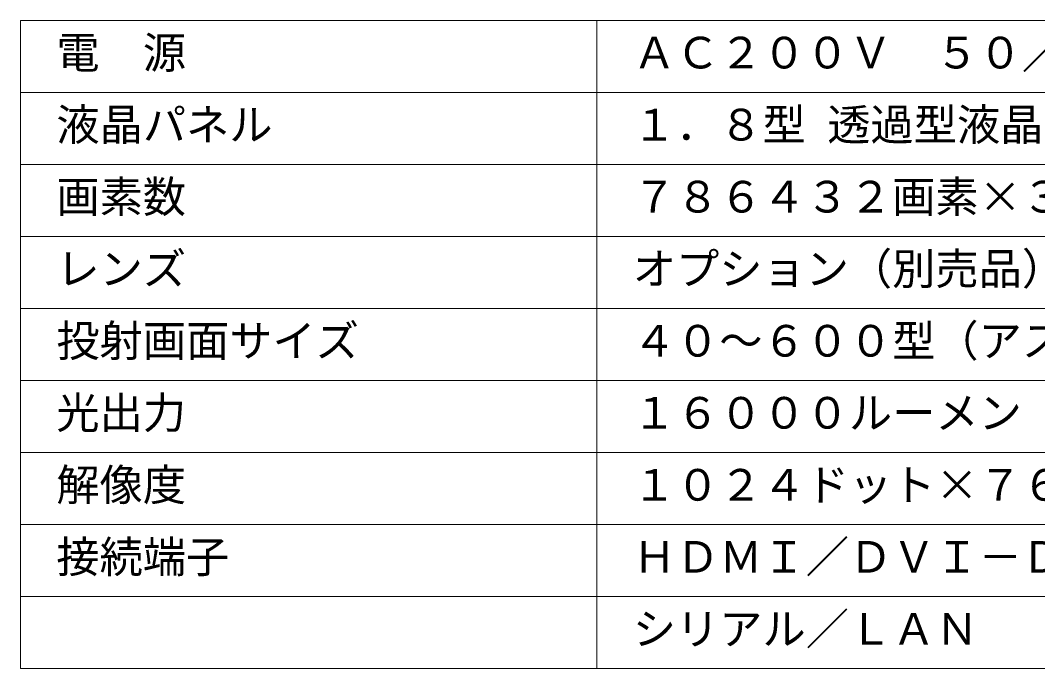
# Model space of a CAD drawing. Units: millimetres, scale not verified. Extents: x -63 to 62, y -57 to 57.
# Drawn here: x -62.5 to 8.1, y -56.5 to -11.5 of the extents above; entities that cross this region are included whole.
import ezdxf
from ezdxf.enums import TextEntityAlignment as Align

# ---------------------------------------------------------------- set-up
doc = ezdxf.new("R2010")
doc.units = ezdxf.units.MM
doc.header["$LTSCALE"] = 0.125
doc.layers.add('0-2_WAKU', color=1, linetype='Continuous', lineweight=18)
doc.layers.add('0-3_MOJI1', color=7, linetype='Continuous')
doc.styles.add('ＭＳ ゴシック', font='')
doc.styles.get('ＭＳ ゴシック').set_extended_font_data('MS Gothic')

msp = doc.modelspace()

# ---------------------------------------------------------------- linework, layer by layer
at = {"layer": '0-2_WAKU', "color": 4}
for p, q in [((-62.5184, -11.5239), (-62.5184, -56.5239)), ((-62.5184, -11.5239), (62.4816, -11.5239)), ((-22.5184, -11.5239), (-22.5184, -56.5239)), ((62.4816, -56.5239), (-62.5184, -56.5239))]:
    msp.add_line(p, q, dxfattribs=at)
at = {"layer": '0-2_WAKU'}
for p, q in [((-62.5184, -16.5239), (62.4816, -16.5239)), ((-62.5184, -21.5239), (62.4816, -21.5239)), ((-62.5184, -26.5239), (62.4816, -26.5239)), ((-62.5184, -31.5239), (62.4816, -31.5239)), ((-62.5184, -36.5239), (62.4816, -36.5239)), ((-62.5184, -41.5239), (62.4816, -41.5239)), ((-62.5184, -46.5239), (62.4816, -46.5239)), ((-62.5184, -51.5239), (62.4816, -51.5239))]:
    msp.add_line(p, q, dxfattribs=at)

# ---------------------------------------------------------------- texts
at = {"layer": '0-3_MOJI1', "style": 'ＭＳ ゴシック'}
for s, p in [('電\u3000源', (-60.0184, -15.5239)), ('ＡＣ２００Ｖ\u3000５０／６０Ｈｚ\u3000（単相３線式）', (-20.0184, -15.5239)), ('液晶パネル', (-60.0184, -20.5239)), ('１．８型 透過型液晶パネル ３原色方式', (-20.0184, -20.5239)), ('画素数', (-60.0184, -25.5239)), ('７８６４３２画素×３枚', (-20.0184, -25.5239)), ('レンズ', (-60.0184, -30.5239)), ('オプション（別売品）', (-20.0184, -30.5239)), ('投射画面サイズ', (-60.0184, -35.5239)), ('４０～６００型（アスペクト比４：３）', (-20.0184, -35.5239)), ('光出力', (-60.0184, -40.5239)), ('１６０００ルーメン', (-20.0184, -40.5239)), ('解像度', (-60.0184, -45.5239)), ('１０２４ドット×７６８ドット', (-20.0184, -45.5239)), ('接続端子', (-60.0184, -50.5239)), ('ＨＤＭＩ／ＤＶＩ－Ｄ／Ｓビデオ、ＲＧＢ', (-20.0184, -50.5239)), ('シリアル／ＬＡＮ', (-20.0184, -55.5239))]:
    msp.add_text(s, height=2.199, dxfattribs=at).set_placement(p, align=Align.BOTTOM_LEFT)

doc.saveas('drawing.dxf')
